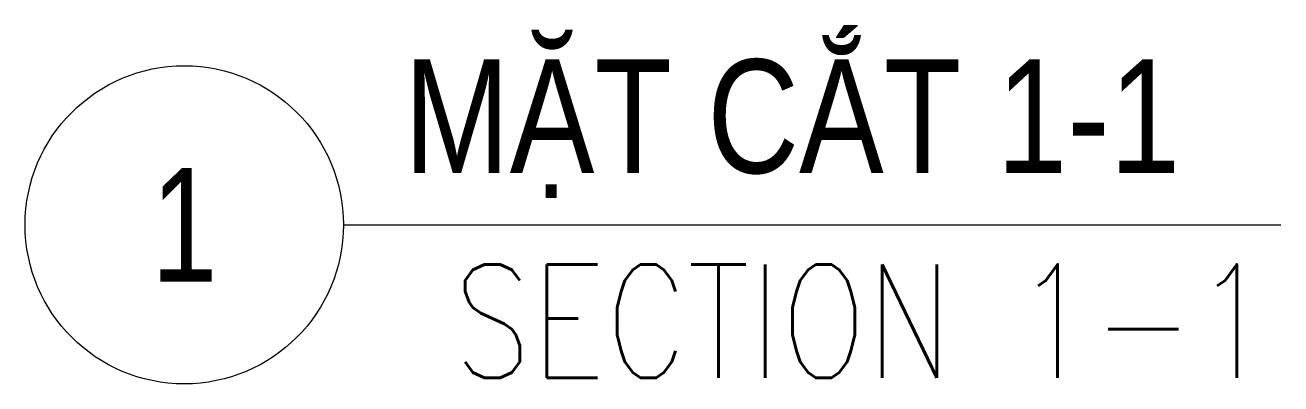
# Model space of a CAD drawing. Header units: millimetres. Extents: x -134772 to 596971, y -129535 to 35703.
# Drawn here: x 113808 to 119331, y -75716 to -74138 of the extents above; entities that cross this region are included whole.
import ezdxf
from ezdxf.enums import TextEntityAlignment as Align

# ---------------------------------------------------------------- set-up
doc = ezdxf.new("R2010")
doc.units = ezdxf.units.MM
doc.header["$MEASUREMENT"] = 0
for name, color, linetype, lineweight in [('NDC_S_ANNO', 7, 'Continuous', 20), ('NDC_S_ENG TITLE', 3, 'Continuous', 20), ('NDC_S_TEXT SYMBOL', 7, 'Continuous', 20), ('NDC_S_VN TITLE', 6, 'Continuous', 9)]:
    doc.layers.add(name, color=color, linetype=linetype, lineweight=lineweight)
doc.styles.add('NDC_ANNO', font='', dxfattribs={"width": 0.8})
doc.styles.add('NDC_EN TXT', font='romans.shx', dxfattribs={"width": 0.8})
doc.styles.add('NDC_VIE TXT', font='arial.ttf', dxfattribs={"width": 0.8})
doc.styles.get('NDC_ANNO').set_extended_font_data('Dotum')

msp = doc.modelspace()

# ---------------------------------------------------------------- linework, layer by layer
at = {"layer": 'NDC_S_ANNO'}
msp.add_line((115207.6, -75016.5), (119331.3, -75016.5), dxfattribs=at)
msp.add_circle((114507.6, -75016.5), 700, dxfattribs=at)

# ---------------------------------------------------------------- texts
at = {"layer": 'NDC_S_ENG TITLE', "style": 'NDC_EN TXT', "width": 0.8}
msp.add_text('SECTION 1-1', height=500, dxfattribs=at).set_placement((119291.7, -75440.4), align=Align.MIDDLE_RIGHT)
at = {"layer": 'NDC_S_TEXT SYMBOL', "style": 'NDC_ANNO', "width": 0.8}
msp.add_text('1', height=500, dxfattribs=at).set_placement((114507.6, -75016.5), align=Align.MIDDLE)
at = {"layer": 'NDC_S_VN TITLE', "style": 'NDC_VIE TXT', "width": 0.8}
msp.add_text('MẶT CẮT 1-1', height=500, dxfattribs=at).set_placement((118888.5, -74538.7), align=Align.MIDDLE_RIGHT)

doc.saveas('drawing.dxf')
